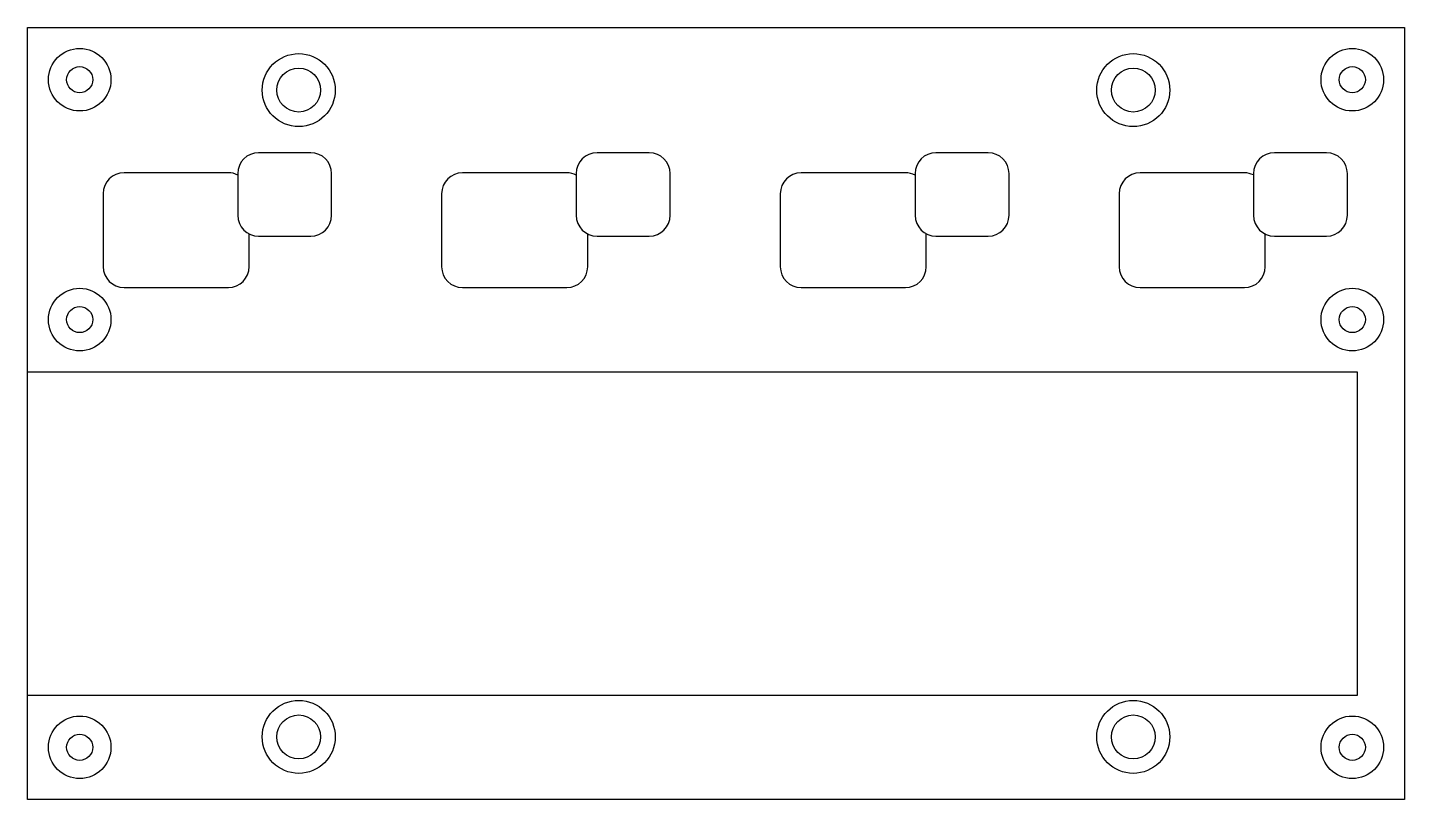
# Model space of a CAD drawing. Header units: millimetres. Extents: x -213 to -81, y -120 to -46.
import ezdxf

# ---------------------------------------------------------------- set-up
doc = ezdxf.new("R2010")
doc.units = ezdxf.units.MM

msp = doc.modelspace()

# ---------------------------------------------------------------- linework, layer by layer
at = {"color": 7, "linetype": 'Continuous', "lineweight": 25}
for p, q in [((-213, -120), (-213, -46)), ((-213, -46), (-81, -46)), ((-81, -46), (-81, -120)), ((-185.85, -58), (-190.85, -58)), ((-153.4, -58), (-158.4, -58)), ((-120.91, -58), (-125.91, -58)), ((-88.47, -58), (-93.47, -58)), ((-193.75, -59.92), (-203.75, -59.92)), ((-192.85, -60), (-192.85, -64)), ((-183.85, -64), (-183.85, -60)), ((-161.3, -59.93), (-171.3, -59.93)), ((-160.4, -60), (-160.4, -64)), ((-151.4, -64), (-151.4, -60)), ((-128.84, -59.93), (-138.84, -59.93)), ((-127.91, -60), (-127.91, -64)), ((-118.91, -64), (-118.91, -60)), ((-96.35, -59.93), (-106.35, -59.93)), ((-95.47, -60), (-95.47, -64)), ((-86.47, -64), (-86.47, -60)), ((-205.75, -61.92), (-205.75, -68.92)), ((-173.3, -61.93), (-173.3, -68.93)), ((-140.84, -61.93), (-140.84, -68.93)), ((-108.35, -61.93), (-108.35, -68.93)), ((-191.75, -68.92), (-191.75, -65.78)), ((-190.85, -66), (-185.85, -66)), ((-159.3, -68.93), (-159.3, -65.78)), ((-158.4, -66), (-153.4, -66)), ((-126.84, -68.93), (-126.84, -65.77)), ((-125.91, -66), (-120.91, -66)), ((-94.35, -68.93), (-94.35, -65.8)), ((-93.47, -66), (-88.47, -66)), ((-203.75, -70.92), (-193.75, -70.92)), ((-171.3, -70.93), (-161.3, -70.93)), ((-138.84, -70.93), (-128.84, -70.93)), ((-106.35, -70.93), (-96.35, -70.93)), ((-85.5, -79.04), (-213, -79.04)), ((-85.5, -110), (-85.5, -79.04)), ((-213, -110), (-85.5, -110)), ((-81, -120), (-213, -120))]:
    msp.add_line(p, q, dxfattribs=at)
for centre, radius in [((-208, -51), 3), ((-187, -52), 3.5), ((-107, -52), 3.5), ((-86, -51), 3), ((-208, -51), 1.25), ((-187, -52), 2.1), ((-107, -52), 2.1), ((-86, -51), 1.25), ((-208, -74), 3), ((-86, -74), 3), ((-208, -74), 1.25), ((-86, -74), 1.25), ((-187, -114), 3.5), ((-107, -114), 3.5), ((-208, -115), 3), ((-187, -114), 2.1), ((-107, -114), 2.1), ((-86, -115), 3), ((-208, -115), 1.25), ((-86, -115), 1.25)]:
    msp.add_circle(centre, radius, dxfattribs=at)
for centre, start, end in [((-190.85, -60), 90, 180), ((-185.85, -60), 0, 90), ((-158.4, -60), 90, 180), ((-153.4, -60), 0, 90), ((-125.91, -60), 90, 180), ((-120.91, -60), 0, 90), ((-93.47, -60), 90, 180), ((-88.47, -60), 0, 90), ((-203.75, -61.92), 90, 180), ((-193.75, -61.92), 63.0958, 90), ((-171.3, -61.93), 90, 180), ((-161.3, -61.93), 63.0966, 90), ((-138.84, -61.93), 90, 180), ((-128.84, -61.93), 62.4486, 90), ((-106.35, -61.93), 90, 180), ((-96.35, -61.93), 64.0302, 90), ((-190.85, -64), 180, 270), ((-185.85, -64), 270, 0), ((-158.4, -64), 180, 270), ((-153.4, -64), 270, 0), ((-125.91, -64), 180, 270), ((-120.91, -64), 270, 0), ((-93.47, -64), 180, 270), ((-88.47, -64), 270, 0), ((-203.75, -68.92), 180, 270), ((-193.75, -68.92), 270, 0), ((-171.3, -68.93), 180, 270), ((-161.3, -68.93), 270, 0), ((-138.84, -68.93), 180, 270), ((-128.84, -68.93), 270, 0), ((-106.35, -68.93), 180, 270), ((-96.35, -68.93), 270, 0)]:
    msp.add_arc(centre, 2, start, end, dxfattribs=at)

doc.saveas('drawing.dxf')
